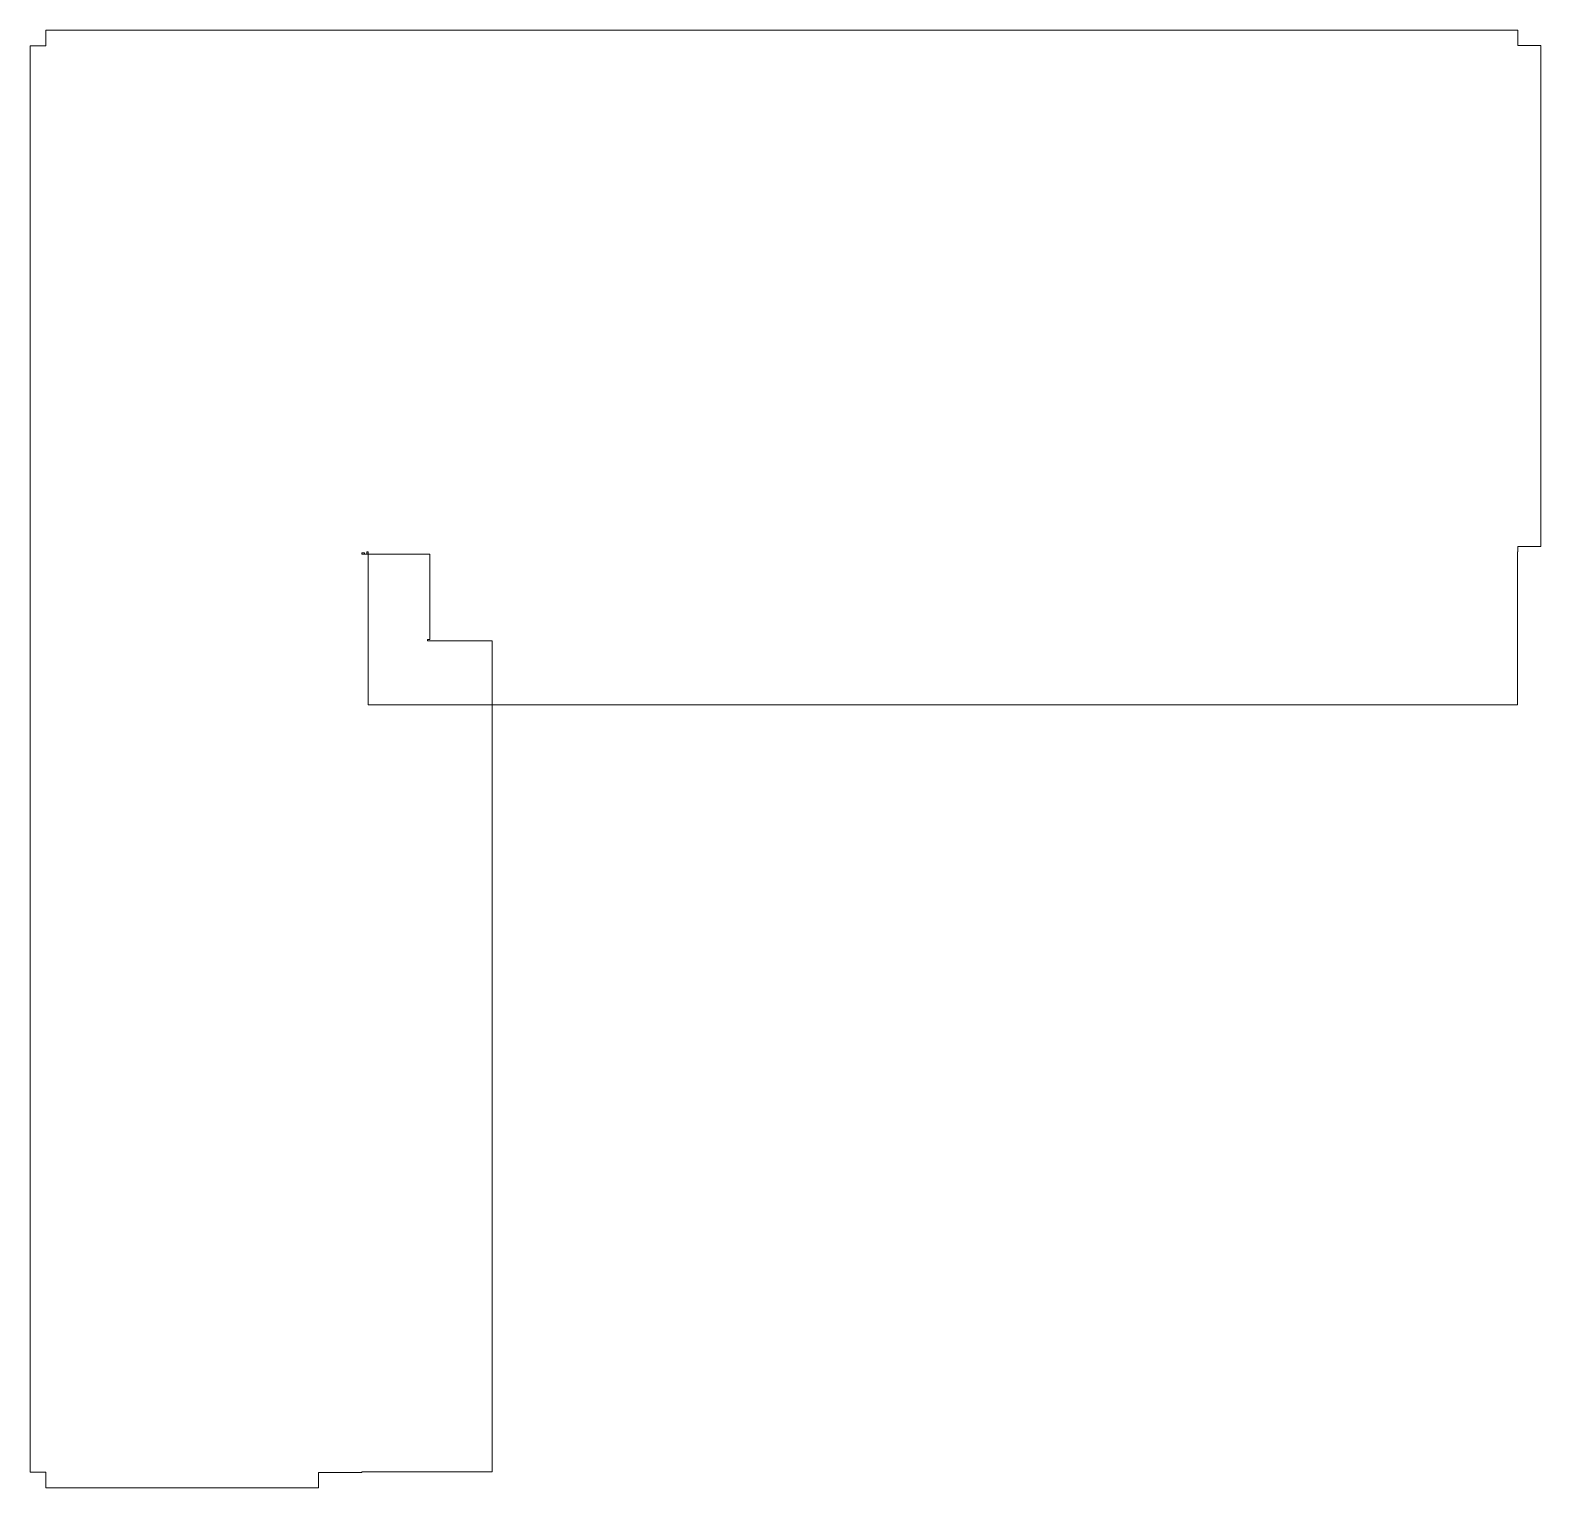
# Model space of a CAD drawing. Header units: millimetres. Extents: x -752 to 242, y -713 to 246.
import ezdxf

# ---------------------------------------------------------------- set-up
doc = ezdxf.new("R2010")
doc.units = ezdxf.units.MM

msp = doc.modelspace()

# ---------------------------------------------------------------- linework, layer by layer
at = {"color": 7, "linetype": 'Continuous', "lineweight": 15}
for p, q in [((-741.6, 245.96), (-741.6, 235.76)), ((227.2, 245.96), (-741.6, 245.96)), ((227.2, 235.96), (227.2, 245.96)), ((-751.8, 235.76), (-751.8, -702.84)), ((-741.6, 235.76), (-751.8, 235.76)), ((242.2, 235.96), (227.2, 235.96)), ((242.2, -93.74), (242.2, 235.96)), ((-531.9, -97.87), (-533.51, -97.87)), ((-533.51, -97.87), (-533.51, -98.74)), ((-533.51, -98.74), (-488.86, -98.74)), ((-531.9, -98.74), (-531.9, -97.87)), ((-529.4, -97.13), (-530.27, -97.13)), ((-530.27, -97.13), (-530.27, -98.74)), ((-529.4, -197.83), (-529.4, -97.13)), ((-488.86, -154.9), (-488.86, -98.74)), ((227.2, -97.13), (226.9, -97.13)), ((226.9, -97.13), (226.9, -197.83)), ((227.2, -93.74), (242.2, -93.74)), ((227.2, -97.13), (227.2, -93.74)), ((-488.86, -154.9), (-490.46, -154.9)), ((-490.46, -154.9), (-490.46, -155.77)), ((-490.46, -155.77), (-447.81, -155.77)), ((-447.81, -155.77), (-447.81, -702.64)), ((226.9, -197.83), (-529.4, -197.83)), ((-751.8, -702.84), (-741.6, -702.84)), ((-741.6, -702.84), (-741.6, -713.04)), ((-562.1, -703.04), (-533.51, -703.04)), ((-562.1, -713.04), (-562.1, -703.04)), ((-447.81, -702.64), (-533.51, -702.64)), ((-533.51, -702.64), (-533.51, -703.04)), ((-741.6, -713.04), (-562.1, -713.04))]:
    msp.add_line(p, q, dxfattribs=at)

doc.saveas('drawing.dxf')
